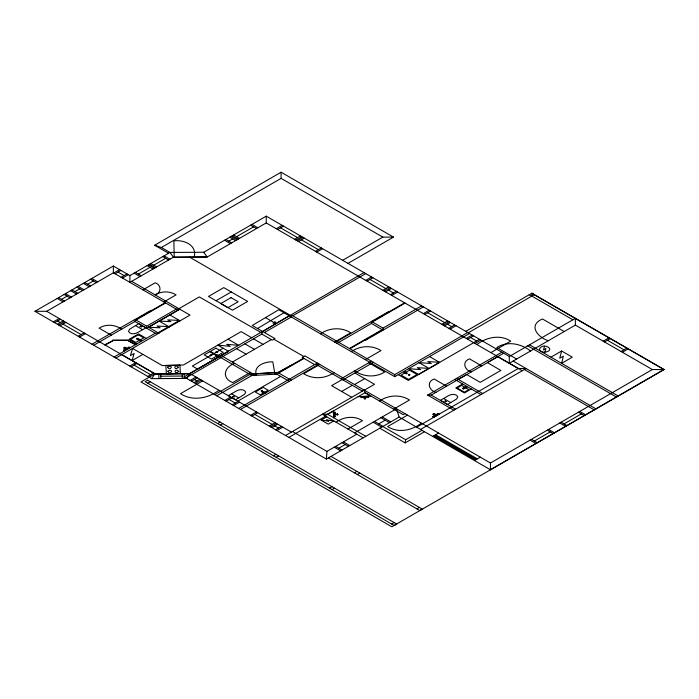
<?xml version="1.0" encoding="UTF-8"?>
<svg xmlns="http://www.w3.org/2000/svg" width="699" height="699" viewBox="0 0 699 699"><rect width="100%" height="100%" fill="white"/><g stroke="black" fill="none" stroke-linecap="round" stroke-linejoin="round"><path stroke-width="1.05" d="M266.232 216.157L203.741 252.243L169.971 252.444L129.909 275.572L129.909 282.344L173.439 257.206L207.21 257.005L266.232 222.929L266.232 216.157L509.3 356.49L575.364 318.351L575.364 325.114L652.324 369.544L664.05 369.544L391.816 526.775L140.953 381.942L154.977 373.825L189.647 373.572L228.451 351.291M281.085 172.225L154.654 245.218L161.347 247.507L281.085 178.376L281.085 172.225L393.485 237.118L348.006 263.374M363.987 272.601L184.064 376.918L185.829 377.941L261.802 334.078L272.304 340.142L274.969 338.604L252.26 325.498L278.761 309.744L394.717 376.691L394.717 374.638L467.718 332.488M509.3 356.49L509.3 363.262L575.364 325.114M333.729 414.612L335.555 414.201L333.545 414.219L333.484 412.122L335.013 412.104L335.031 412.602M335.564 414.594L337.294 413.782L338.071 414.367L337.329 414.979L335.555 414.236M112.757 340.457L128.258 340.247L112.766 340.09M129.909 275.572L113.36 266.022L34.95 311.3L151.596 378.64L186.668 378.421L326.363 459.077L326.931 451.405L356.796 434.166M127.104 349.386C121.617 347.919 125.27 346.066 127.585 349.107M436.211 415.791C430.68 414.297 434.446 412.506 436.692 415.512M379.784 428.225L405.175 442.886L405.673 439.723L422.03 430.278M364.494 397.696C362.65 399.435 367.595 400.125 365.018 396.455L360.736 396.63L360.841 397.513L364.45 397.364C364.354 395.075 364.057 398.631 365.158 397.609M561.646 351.012L559.724 358.238L563.35 356.141L561.629 363.314L572.289 357.154L561.629 351.003L550.961 357.154M544.556 346.258L543.464 349.919L545.945 348.495L544.853 352.156M261.793 334.078L262.693 331.518L289.203 315.773L292.759 315.773L365.76 273.624M216.742 395.791L251.727 375.59L276.725 374.114L277.748 372.445L291.168 380.195M151.596 378.64L154.995 373.834L190.067 373.616L291.396 432.113M186.668 378.421L190.067 373.616M155.152 294.873C161.591 292.82 161.591 284.834 155.152 282.789L142.911 289.858M257.477 328.504L283.986 312.759M135.545 325.603L129.647 329.185L128.485 331.361C130.206 334.865 135.248 334.078 138.07 332.348L145.846 327.857L138.734 323.759L135.545 325.603L142.648 329.71M238.665 397.88L244.563 394.297L245.725 392.122C244.003 388.618 238.962 389.404 236.14 391.134L228.363 395.625L235.476 399.723L238.665 397.88L231.561 393.782M450.733 402.58L456.63 398.989L457.793 396.822C456.063 393.319 451.021 394.105 448.199 395.835L440.431 400.317L447.535 404.424L450.733 402.58L443.629 398.474M61.468 299.373L67.087 296.131M74.942 291.597L79.73 288.836M87.637 284.266L93.413 280.928M34.95 311.3L46.676 311.3L113.36 272.793L176.288 309.124L179.835 309.124L146.703 328.25L146.703 326.197L176.288 309.124M113.745 273.012L119.608 269.631M115.082 273.781L120.944 270.399M121.145 277.285L127.008 273.903M122.474 278.053L128.336 274.672M53.307 321.898L59.17 318.508M138.367 274.069L150.084 267.306M153.719 265.209L165.68 258.307M54.644 322.667L60.507 319.277M57.379 324.249L63.242 320.858M58.716 325.018L64.579 321.627M60.044 325.786L65.907 322.396M228.774 241.172L232.741 238.883M236.533 236.69L253.588 226.843M78.227 336.28L84.09 332.899M79.555 337.049L85.418 333.668M276.262 228.722L282.125 225.34M277.599 229.49L283.462 226.109M163.837 301.933L176.078 294.873C169.979 291.081 161.985 290.906 155.763 294.515M91.997 344.231L134.968 319.426L146.703 326.197M165.182 302.711L135.623 319.714L135.178 319.452L151.071 310.277L151.517 310.539M136.034 320.046L165.619 302.964M93.771 345.254L134.968 321.479L155.292 333.213L158.848 333.213L148.476 327.228M104.78 344.843L113.282 340.448L105.226 345.096M294.594 239.303L300.456 235.921M295.93 240.08L301.793 236.69M178.996 308.635L199.311 296.909L260.98 332.514M297.101 240.753L302.964 237.372M179.748 309.194L148.485 327.228L160.141 327.805L157.074 326.031L168.739 326.616M298.438 241.522L304.301 238.141M136.812 338.325C135.457 339.985 139.922 338.779 137.327 338.237C135.728 339.198 138.856 339.05 137.327 338.456M123.994 348.146L125.436 347.307L124.204 347.368L123.95 348.128M125.68 348.565L126.161 348.285M126.021 348.757L123.443 350.243L124.527 350.872M126.502 348.478L129.062 347.001L130.145 347.63M114.103 356.997L155.292 333.213M158.026 332.741L179.355 320.43M158.708 333.135L189.988 315.1L131.683 281.321M115.877 358.019L158.848 333.213M231.247 291.937L215.974 300.753L208.494 296.437L223.767 287.612L247.647 301.426L232.479 310.181L216.061 300.701M315.441 251.343L321.304 247.953M316.769 252.112L322.632 248.722M142.902 354.367L132.12 360.597L134.103 353.484L130.433 355.599L132.609 348.434L162.317 365.577L183.304 365.044L241.12 331.641L251.789 337.8M129.813 366.066L135.676 362.676M131.15 366.835L137.013 363.454M342.676 260.29L382.816 237.118L393.485 237.118M147.786 376.438L153.649 373.056M147.751 383.192L150.241 381.759M223.182 348.242L192.33 366.058L197.66 369.133L228.512 351.326L217.791 345.131L230.242 346.381L226.694 344.327L238.752 345.341L228.075 339.181M264.44 332.532L291.334 316.997M190.154 380.439L196.017 377.049M365.734 280.378L371.597 276.996M191.491 381.208L197.354 377.818M367.071 281.147L372.934 277.765M193.999 382.65L199.862 379.269M195.327 383.419L201.19 380.038M232.418 362.038L271.317 339.574M202.658 380.885L180.499 393.677C192.478 401.488 208.014 398.5 218.944 390.287M234.681 363.34C224.44 366.835 221.094 378.037 232.723 382.589L250.373 372.401M382.895 290.286L388.758 286.896M384.223 291.055L390.086 287.665M385.56 291.824L391.423 288.434M214.794 394.655L250.46 374.061L277.748 372.445L252.924 373.869M320.448 333.807C329.334 327.674 341.54 326.931 350.758 332.785L334.716 342.047M390.453 294.655L396.324 291.265M391.789 295.424L397.652 292.033M224.816 400.448L230.687 397.067M226.153 401.217L232.016 397.827M277.853 372.471L291.649 365.018M278.298 372.724L303.541 358.176M278.735 373.013L303.986 358.438M335.24 342.353L389.046 311.352L389.492 311.605M371.964 321.732L404.616 302.824M372.366 321.959L405.105 303.06M337.014 343.375L371.466 323.497L383.043 330.181L383.043 328.128L371.457 321.435L371.457 323.488M237.817 401.139L280.675 376.394M232.286 404.756L238.149 401.375M233.615 405.525L239.486 402.143M238.682 408.452L314.646 364.59L319.094 364.083L240.456 409.474M317.311 363.052L315.537 364.083L362.388 391.134M319.723 364.45L303.698 373.703C312.907 379.548 325.096 378.797 333.973 372.672M217.677 423.568L220.168 422.135M383.026 328.119L421.611 305.865M349.465 348.513L382.135 329.648M349.911 348.766L382.51 329.945M423.384 306.887L365.367 340.352L364.922 340.098M220.29 425.079L222.78 423.638M351.3 351.623C359.994 345.612 371.938 344.869 380.972 350.601L365.245 359.67M423.332 313.633L429.195 310.242M424.669 314.401L430.532 311.02M250.6 415.337L256.463 411.947M251.937 416.106L257.8 412.716M341.016 378.788L371.466 361.208M342.248 379.505L331.588 385.656L351.728 397.285M342.947 379.906L373.397 362.327M441.829 324.31L447.692 320.928M443.166 325.087L449.029 321.697M269.264 426.11L275.126 422.72M444.503 325.848L450.366 322.466M270.522 426.836L276.463 423.489M271.85 427.605L277.721 424.214M448.837 328.355L454.7 324.974M341.654 391.475L352.322 385.315M275.598 429.763L281.461 426.381M450.165 329.124L456.036 325.743M354.542 384.529L364.729 378.648M276.926 430.532L282.789 427.15M285.533 435.503L364.17 390.103L365.053 392.672L403.218 414.699L404.992 413.677M465.779 331.37L531.852 293.222L664.05 369.544L490.445 469.78L490.445 463.009L304.904 355.887L302.239 357.425L314.646 364.59M364.345 390.182L374.533 384.301L354.926 372.986M468.269 332.803L534.342 294.655L531.756 293.283L664.05 369.544M324.983 415.809L365.053 392.672L370.986 396.027L358.124 396.674M288.853 437.417L325.638 416.185M394.717 376.691L469.501 333.51M321.182 420.064L328.661 421.156L326.503 419.907L333.851 420.929L328.259 424.153L321.182 420.064L326.774 416.84M466.303 338.438L472.166 335.057M467.64 339.207L473.503 335.826M273.475 455.783L275.956 454.341M418.946 374.122L428.461 368.626M336.07 422.205C343.681 416.683 354.341 415.451 362.449 420.667L347.927 429.046M479.523 339.303L408.347 380.439L398.29 374.638M276.088 457.286L278.569 455.853M474.988 343.454L480.851 340.072M476.84 344.528C486.425 337.259 500.108 334.174 510.716 341.138L490.847 352.611M379.513 401.016C388.303 394.944 400.387 394.201 409.509 399.994L393.624 409.168M354.594 432.899L396.447 408.74L399.129 417.058L490.471 469.798M453.852 410.217L427.639 395.084L501.891 352.217M378.762 423.882L385.193 420.178M338.797 448.225L345.236 444.512M458.247 379.382L466.679 374.515L480.239 382.344L500.886 370.426L487.36 362.615L497.74 356.665L518.335 368.478L526.085 368.513L420.562 429.439M427.639 395.084L431.187 395.084L503.664 353.24M326.363 459.077L399.129 417.058M407.491 415.119L387.665 426.565C398.247 433.502 411.894 430.418 421.453 423.175M462.616 383.978L455.783 387.928L464.451 392.934L471.292 388.985M433.1 414.551L434.542 413.721M434.787 414.97L435.267 414.69M435.127 415.162L432.55 416.656L433.633 417.277L439.243 414.035L438.168 413.406L435.608 414.891M416.656 427.176L518.335 368.478M405.175 442.886L424.52 431.72M354.41 472.804L356.901 471.371M329.465 488.112L331.955 486.67M357.294 474.472L359.784 473.031M332.077 489.615L334.568 488.182M432.716 436.456L438.579 433.065M603.167 341.173L609.03 337.783M604.504 341.942L610.367 338.552M621.053 351.492L626.916 348.111M622.381 352.261L628.244 348.88M474.438 460.545L480.3 457.155M490.445 463.009L652.324 369.544M534.324 441.052L550.2 431.886M564.058 423.891L581.358 413.904M416.919 508.889L419.409 507.457M391.65 524.014L394.14 522.572M363.148 437.836L322.318 414.262L327.648 414.262L333.187 411.073L333.842 417.845M333.493 412.611L335.031 412.585L335.074 414.21L333.545 414.219L333.615 416.7L335.153 416.691L335.092 414.603M333.606 416.237L335.136 416.228M160.744 376.193L182.317 376.053M121.757 354.681L154.995 373.834L189.761 373.624M179.398 320.457L167.734 319.88L170.801 321.645L159.145 321.077L169.368 326.975M439.688 362.327L427.84 361.558L431.257 363.532L419.19 362.632M463.795 388.181C460.842 387.692 464.092 390.383 464.014 388.303M434.516 413.694L433.188 413.843L433.057 414.533M541.166 351.457L542.669 351.99A5.085 2.936 0 0 0 545.596 352.121C556.046 349.867 544.014 342.545 539.96 348.137A5.225 3.014 0 0 0 539.619 349.832L540.799 351.248M529.169 294.768L531.756 296.149M572.883 319.784L531.852 296.096L531.852 293.222M607.44 340.247L623.98 349.797M564.233 331.544L542.494 318.997C527.666 325.157 537.714 337.407 548.365 340.71M281.085 178.376L382.816 237.118M529.527 344.817L618.213 396.01M527.754 345.839L616.431 397.041M530.611 350.959C521.052 343.716 507.404 340.623 496.823 347.569L516.648 359.024M513.145 361.042L595.959 408.863M280.526 227.795L297.529 237.616M301.374 239.827L318.368 249.648M369.998 279.451L385.822 288.591M388.487 290.129L393.388 292.96M427.596 312.706L444.765 322.623M447.43 324.161L451.764 326.66M470.567 337.521L476.587 340.99M524.337 369.526L594.211 409.867M266.232 222.929L522.24 370.732M579.759 411.44L585.631 414.822M578.431 412.209L584.294 415.59M251.989 224.388L257.852 227.769M250.653 225.157L256.524 228.538M481.716 365.918L469.545 358.884C461.698 361.514 464.494 370.225 471.318 371.912M387.089 312.951L387.534 313.204M561.131 422.196L566.994 425.586M559.794 422.965L565.657 426.355M233.606 234.995L239.469 238.385M232.269 235.764L238.132 239.154M231.142 236.419L237.005 239.809M229.805 237.188L235.668 240.578M429.536 356.569L439.531 362.344M225.847 239.477L231.71 242.868M438.771 362.877L430.121 367.866M224.51 240.246L230.373 243.636M548.601 429.431L554.473 432.812M547.273 430.2L553.136 433.581M456.534 378.404L482.747 393.537M454.761 379.426L480.973 394.559M419.024 362.632L429.029 368.408L417.286 367.665L420.641 369.605L408.6 368.688L418.57 374.446M367.054 338.36L367.499 338.613M446.591 386.197L434.166 379.024C426.163 381.698 428.968 390.601 435.94 392.34M531.397 439.365L537.26 442.747M530.06 440.134L535.932 443.516M431.187 395.084L455.626 409.195M292.759 315.773L394.717 374.638M189.56 257.136L290.164 315.223M368.766 362.772L384.73 371.99C375.59 377.801 363.497 376.979 354.725 370.881M161.347 247.507L169.936 252.461M154.654 245.218L168.564 253.248M164.082 255.843L169.944 259.224M437.6 413.738L438.675 414.367M162.753 256.612L168.616 259.993M265.506 317.617L275.948 323.646M433.135 416.316L434.236 416.927M150.792 263.514L156.655 266.904M149.455 264.283L155.318 267.673M148.485 264.842L154.348 268.233M147.148 265.611L153.02 269.001M273.886 339.233L303.82 356.516M435.643 434.761L477.373 458.85M434.673 435.32L476.395 459.409M433.695 435.888L475.416 459.977M253.51 338.866L263.042 344.362M135.431 272.383L141.294 275.764M134.103 273.152L139.966 276.533M382.248 416.936L390.793 421.873M380.911 417.705L389.465 422.642M290.181 365.892L290.627 366.145M244.903 343.847L254.419 349.343M118.009 272.094L124.073 275.589M374.489 421.418L383.035 426.355M382.781 426.504L405.673 439.723M373.152 422.187L381.706 427.124M236.515 348.687L246.039 354.183M276.725 374.114L289.22 381.331M169.813 314.917L180.054 320.832M327.648 414.262L365.813 436.298M91.814 278.464L97.677 281.854M149.289 311.885L149.726 312.138M90.486 279.233L96.348 282.623M221.137 355.52L253.816 374.384L251.858 375.512L219.18 356.647M84.701 282.571L90.564 285.961M83.373 283.34L89.236 286.73M78.122 286.372L83.994 289.753M76.794 287.14L82.657 290.522M343.392 441.908L349.745 445.569M342.056 442.677L348.417 446.338M72.006 289.902L77.869 293.292M70.669 290.67L76.54 294.061M335.616 446.39L341.968 450.06M146.266 338.403L138.489 333.912L128.948 339.417L136.733 343.908M334.279 447.168L340.631 450.829M65.488 293.667L71.35 297.049M64.151 294.436L70.014 297.826M121.626 329.177C115.073 324.537 105.977 323.751 99.083 328.154L111.246 335.171M292.462 431.501L326.931 451.405M58.541 297.678L64.404 301.059M330.985 456.403L422.301 509.125L419.811 510.558L328.46 457.862M57.204 298.447L63.067 301.837M135.72 344.511L127.917 340.527L135.274 344.764M194.418 379.513L196.926 380.964M229.08 399.522L235.222 403.07M254.864 414.411L272.199 424.415M274.786 425.909L278.525 428.068M128.485 347.333L129.568 347.953M124.029 349.902L125.13 350.522M46.676 311.3L154.995 373.834M57.571 320.972L60.315 322.554M62.98 324.091L81.154 334.585M134.077 365.14L150.713 374.751M250.46 374.061L251.727 375.59M203.741 252.243L207.21 257.005L173.439 257.206L169.971 252.444M274.987 374.218L272.785 361.846C265.166 361.558 253.09 365.516 256.315 375.319M361.54 396.595L361.645 397.478M184.152 373.65L184.248 378.439M182.273 373.659L182.36 378.447M160.7 373.799L160.796 378.587M158.822 373.808L158.909 378.596M194.235 257.083C197.188 244.877 183.785 239.6 173.894 240.84L174.182 257.206M134.968 319.426L134.968 321.479M113.36 266.022L113.36 272.793M337.748 414.42C337.005 416.123 337.163 412.646 337.748 414.42M167.856 371.143C170.084 376.446 174.654 367.866 167.856 371.143M178.533 367.351C173.247 371.615 173.999 362.755 178.533 367.351M178.787 371.484C173.492 375.756 174.261 366.888 178.787 371.484M167.603 367.01C169.831 372.305 174.558 363.751 167.603 367.01M211.316 355.363L210.312 355.363L211.316 355.363M217.249 351.938L216.244 351.938L217.249 351.938M261.26 390.977C261.478 393.188 264.292 389.998 261.26 390.977M211.692 355.363C209.761 357.189 209.761 353.537 211.692 355.363M217.625 351.938C215.694 353.764 215.694 350.112 217.625 351.938M408.566 374.62L409.483 374.786L408.566 374.62M409.859 374.786C407.928 376.612 407.928 372.969 409.859 374.786M462.869 388.434L463.786 388.6L462.869 388.434M261.575 391.099L262.492 391.265L261.575 391.099M140.394 326.25L139.861 326.564L141.53 326.905L140.394 326.25M138.385 334.769L130.433 339.356L135.798 342.458L143.749 337.862L138.385 334.769M138.839 339.067L137.773 339.688L140.263 341.121L141.329 340.509L138.839 339.067M231.019 297.643L220.762 303.567L227.891 307.682L238.149 301.758L231.019 297.643M147.629 380.256L145.139 381.689L394.262 525.517L396.752 524.084L147.629 380.256M209.779 351.693L204.23 354.891L211.509 359.094L217.048 355.887L209.779 351.693M215.921 348.163L210.373 351.361L217.651 355.564L223.199 352.357L215.921 348.163M216.41 354.507L215.344 355.127L217.826 356.56L218.892 355.948L216.41 354.507M275.065 321.898L272.933 323.13L275.773 323.541L275.065 321.898M233.221 396.272L232.68 396.578L234.348 396.918L233.221 396.272M263.261 387.395L255.284 391.999L260.177 394.83L268.154 390.217L263.261 387.395M263.278 391.457L262.212 392.069L264.694 393.511L265.76 392.89L263.278 391.457M404.948 371.824L403.882 372.436L406.372 373.878L407.438 373.257L404.948 371.824M409.518 370.199L401.034 375.101L408.531 379.426L417.015 374.533L409.518 370.199M461.62 385.394L457.111 387.997L464.328 392.165L468.837 389.561L461.62 385.394M465.953 386.564L463.463 387.997L464.529 388.609L467.019 387.176L465.953 386.564M445.28 400.964L444.747 401.278L446.416 401.619L445.28 400.964M367.831 396.342L365.018 396.455L365.131 397.338L368.766 397.189L368.653 396.307L367.805 396.342L367.91 397.224L367.831 396.342M179.905 365.14L165.846 365.428L166.345 373.703L180.412 373.415L179.905 365.14"/></g></svg>
